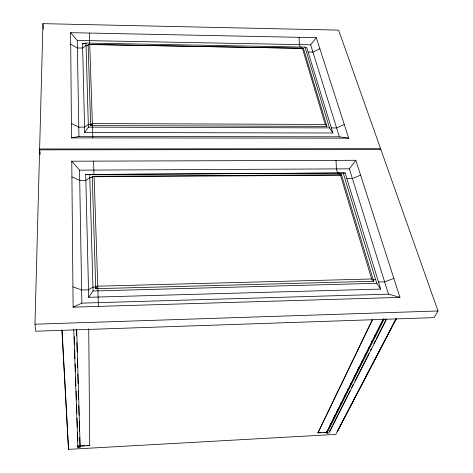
<?xml version="1.0" encoding="UTF-8"?>
<svg xmlns="http://www.w3.org/2000/svg" width="473" height="473" viewBox="0 0 473 473"><rect width="100%" height="100%" fill="white"/><g stroke="black" fill="none" stroke-linecap="round" stroke-linejoin="round"><path stroke-width="0.71" d="M34.978 324.212L39.608 149.835L380.848 149.456L438.022 310.98L434.119 317.631L35.694 331.224L34.978 324.212L438.022 310.98M39.98 153.879L39.626 148.995L42.954 23.65L338.609 30.118L380.57 148.67L380.073 149.982M383.55 318.761L326.701 432.405L317.933 432.89L372.352 319.718M317.933 432.89L372.718 319.21M323.745 432.423L326.666 432.263L327.275 430.708M329.918 425.422L331.567 422.117M333.223 418.812L334.872 415.507M336.522 412.202L338.177 408.897M340.82 403.611L341.476 402.287M344.119 397.001L344.782 395.676M347.424 390.391L348.081 389.066M350.724 383.78L351.386 382.456M354.029 377.17L355.678 373.865M357.328 370.56L358.983 367.255M361.626 361.969L362.283 360.645M364.925 355.359L365.588 354.035M368.231 348.749L368.893 347.424M371.53 342.139L372.192 340.814M374.835 335.528L375.497 334.204M382.432 320.327L383.089 319.003M326.666 432.263L383.171 319.263M386.766 318.814L328.966 433.079L326.878 433.197L384.147 318.985M329.456 431.63L332.111 426.38M332.773 425.067L347.708 395.511M348.37 394.192L350.032 390.911M351.693 387.624L353.349 384.342M355.01 381.061L368.952 353.473M370.607 350.186L371.275 348.873M373.93 343.623L375.586 340.335M376.254 339.023L386.21 319.316M396.155 318.489L337.202 431.678L396.386 318.636M396.321 318.53L335.83 434.397L68.532 449.35L61.88 329.947M84.697 132.487L88.386 127.154L85.985 43.067L304.949 47.117L306.811 47.808L332.886 132.996L84.697 132.487L82.55 43.693L85.985 43.067M88.682 297.304L93.063 290.972L89.734 174.531L85.714 174.454L88.682 297.304L380.653 289.068L345.124 172.994L85.714 174.454M71.772 161.204L79.535 170.15L349.364 168.843L355.808 160.294L399.969 297.375L73.108 307.16L71.772 161.204L355.808 160.294M70.589 32.672L77.253 40.406L310.655 44.823L316.307 37.669L348.678 138.163L71.553 137.868L70.589 32.672L316.307 37.669M95.747 288.684L97.757 286.171L94.121 176.731L92.241 176.269L95.747 288.684L373.64 281.269L341.524 174.779L92.241 176.269M90.656 125.587L92.359 123.565L89.734 44.539L88.126 44.397L90.656 125.587L326.926 126.374L303.388 48.323L88.126 44.397M326.926 126.374L325.241 124.429L92.359 123.565L90.621 124.411L88.303 124.405L84.566 127.166L78.778 127.148L71.423 123.483M319.872 48.731L312.925 52.089L308.094 52.006M73.108 307.16L81.87 303.134L388.475 294.165L399.969 297.375M341.524 174.779L340.501 175.241L94.121 176.731M344.279 124.494L336.593 127.929L331.325 127.917M360.586 175.116L352.397 178.575L346.845 178.617M373.64 281.269L371.66 278.987L97.757 286.171L95.694 287.022L92.95 287.099L88.504 289.813L81.64 289.996L72.925 286.821M393.861 278.408L384.638 281.867L378.501 282.032M71.553 137.868L78.944 136.461L339.366 136.809L348.678 138.163M303.388 48.323L89.734 44.539M89.734 174.531L345.124 172.994M326.618 432.032L326.991 433.049M317.903 432.748L321.557 432.547M68.372 446.695L62.081 330.059M84.561 445.797L80.138 445.797M86.778 445.672L89.722 445.507L80.144 446.187L80.156 447.026L77.856 447.156L73.764 329.48M77.968 445.525L78.015 446.997L79.99 446.89L79.978 445.803M373.167 279.714L375.639 279.649M93.063 290.972L376.75 283.292L380.653 289.068M92.282 177.588L89.823 177.606L85.855 180.373L79.712 180.414L71.914 176.867M39.626 148.995L380.57 148.67M88.386 127.154L329.504 127.887L332.886 132.996M82.55 43.693L84.667 43.735M88.155 45.367L86.045 45.331L82.657 48.045L77.389 47.956L70.696 44.19M310.655 44.823L339.366 136.809M349.364 168.843L388.475 294.165M304.949 47.117L329.504 127.887M343.25 173.094L376.75 283.292M325.241 124.429L302.413 48.412L301.928 48.299L301.555 47.052M371.66 278.987L340.501 175.241L339.845 174.791L339.348 173.118L337.651 173.035L336.421 168.908L336.031 160.359M300.124 47.075L299.385 44.61L299.078 37.32M326.701 432.405L326.878 433.197M92.832 137.891L92.359 123.565M39.608 149.835L39.957 154.718M98.431 306.403L97.757 286.171M42.954 23.65L43.28 29.261M74.22 336.664L74.498 344.752M74.675 349.902L74.976 358.729M75.154 363.879L75.432 371.967M75.639 377.856L75.917 385.944M76.094 391.094L76.395 399.922M76.549 404.332L76.851 413.16M77.028 418.309L77.336 427.137M77.513 432.287L77.814 441.114M89.58 43.185L89.35 33.057M93.926 174.407L93.607 161.133M76.673 329.173L80.156 447.026M76.455 329.226L76.656 335.842M76.857 342.458L77.14 352.018M77.341 358.64L77.607 367.462M77.803 374.084L78.092 383.644M78.293 390.26L78.553 399.088M78.755 405.704L79.044 415.264M79.222 421.147L79.529 431.447M79.706 437.33L79.99 446.89M77.253 40.406L78.944 136.461M79.535 170.15L81.87 303.134M77.998 445.554L78.015 446.997M77.844 446.021L77.856 447.156M88.735 328.77L89.728 445.655M68.52 445.684L68.532 449.35"/></g></svg>
